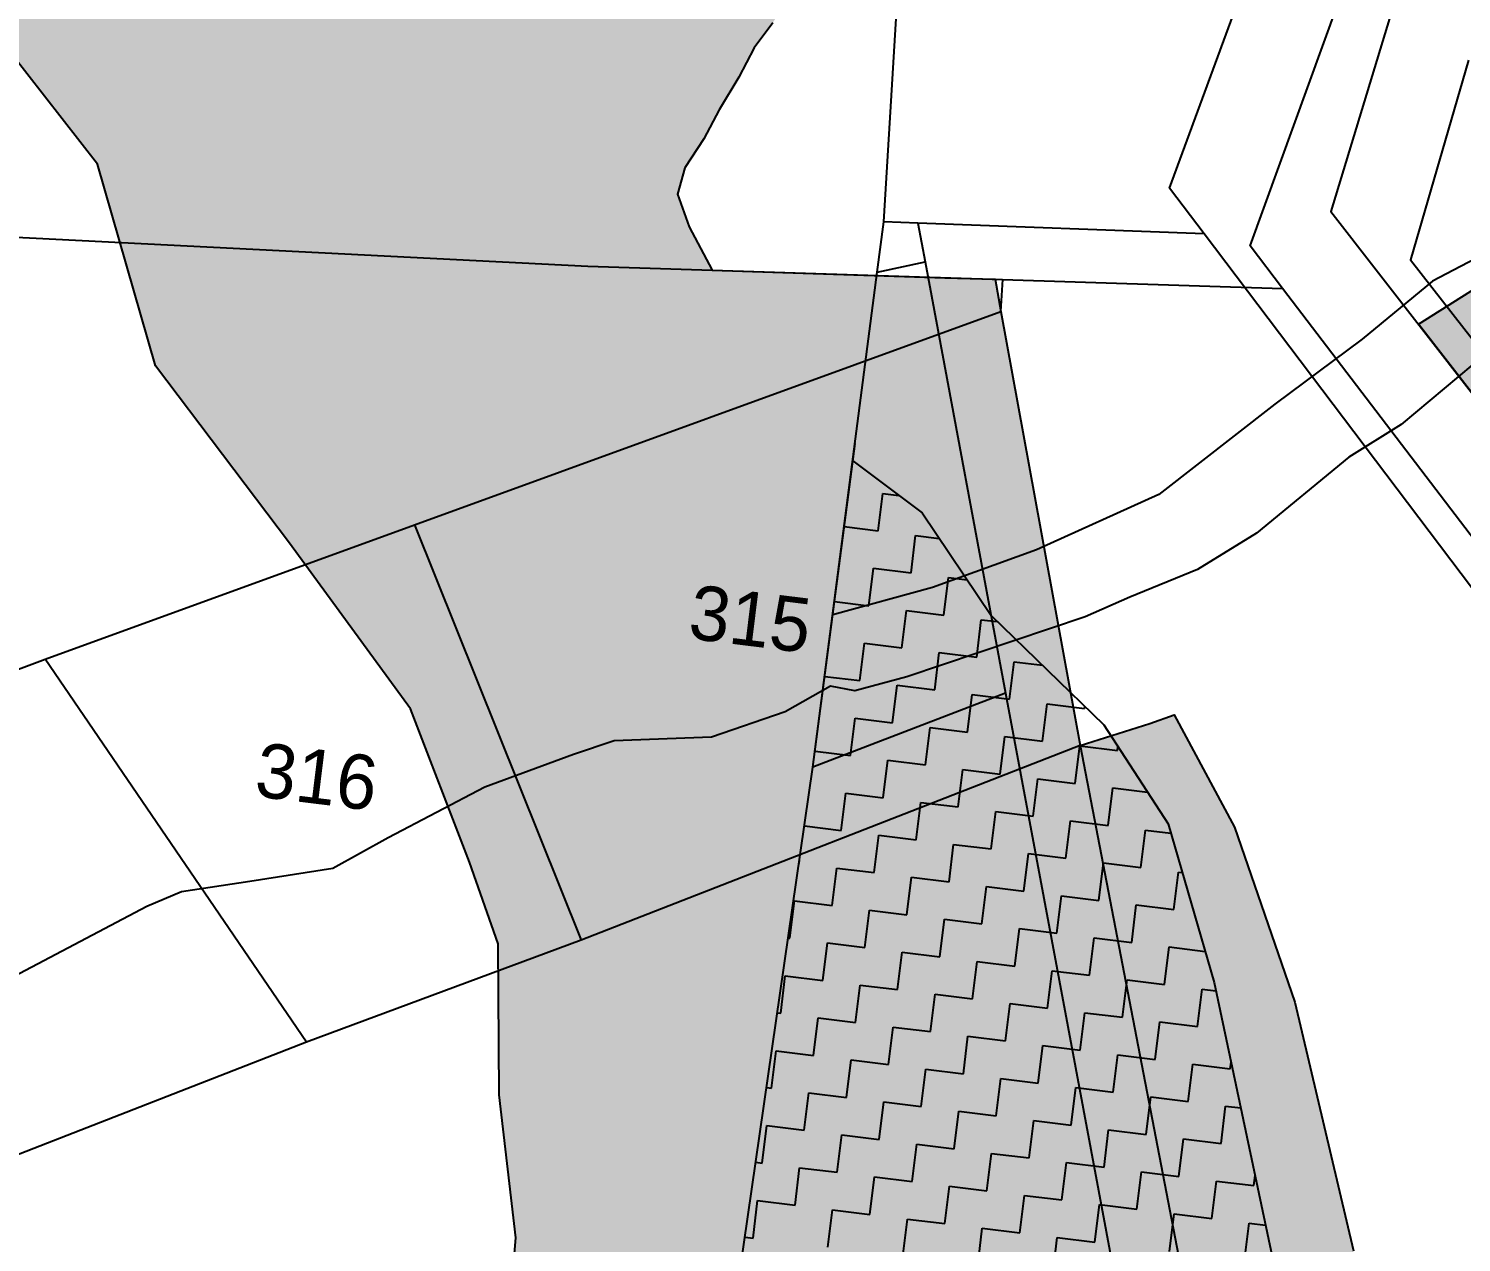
# Model space of a CAD drawing. Header units: metres. Extents: x 284220 to 286737, y 2014914 to 2019184.
# Drawn here: x 285444.1 to 285572.5, y 2017193.3 to 2017302.1 of the extents above; entities that cross this region are included whole.
import ezdxf
from ezdxf.enums import TextEntityAlignment as Align

# ---------------------------------------------------------------- set-up
doc = ezdxf.new("R2010")
doc.units = ezdxf.units.M
doc.header["$MEASUREMENT"] = 0
for name, color, linetype in [('LINE_WATER', 4, 'Continuous'), ('OFF', 1, 'Continuous'), ('POLY_HATCH', 12, 'Continuous'), ('POLY_PARCEL', 6, 'Continuous'), ('POLY_WATER', 4, 'Continuous'), ('TEXT_PARCEL', 7, 'Continuous')]:
    doc.layers.add(name, color=color, linetype=linetype)
doc.styles.add('TEXT_MAP', font='', dxfattribs={"height": 2.5})
doc.styles.get('TEXT_MAP').set_extended_font_data('Kruti Dev 050')
pattern_1 = [(356.61364, (284345.1716, 2016820.4153), (3.52002, 3.126719), [3.329182, -3.329182]), (86.61364, (284348.495, 2016820.2186), (-3.126719, 3.52002), [3.329182, -3.329182])]

# ---------------------------------------------------------------- blocks, each defined once
blk = doc.blocks.new('4423')
at = {"layer": 'POLY_HATCH'}
h = blk.add_hatch(dxfattribs=at)
h.set_pattern_fill('ZIGZAG', color=256, scale=26.633459, angle=-3.3864, style=0)
h.set_pattern_definition(pattern_1)
h.paths.add_polyline_path([(285539.94, 2017218.12), (285539.27, 2017220.93), (285534.83, 2017220.79), (285514.31, 2017220.14), (285512.03, 2017223.84), (285510.83, 2017226.64), (285511.31, 2017229.01), (285512.83, 2017231.65), (285514.01, 2017234.31), (285515.56, 2017237.29), (285516.74, 2017239.95), (285518.24, 2017242.25), (285519.38, 2017244.23), (285521.03, 2017254.72), (285521.25, 2017258.46), (285522.13, 2017267.63), (285523.28, 2017275.41), (285524.66, 2017281.47), (285525.65, 2017286.54), (285526.57, 2017290.58), (285527.47, 2017294.28), (285528.37, 2017297.98), (285528.59, 2017301.73), (285527.77, 2017311.59), (285524.87, 2017314.49), (285522.58, 2017325.34), (285520.51, 2017338.99), (285517.21, 2017352.5), (285512.65, 2017366.9), (285518, 2017367.81), (285484.11, 2017405.73), (285486.02, 2017419.9), (285484.12, 2017434.01), (285474.16, 2017427.43), (285468.06, 2017423.39), (285466.15, 2017424.83), (285465.89, 2017426.21), (285464.81, 2017431.05), (285465.04, 2017434.79), (285465.18, 2017437.18), (285466, 2017439.52), (285466.84, 2017442.2), (285468.4, 2017445.52), (285470.93, 2017447.76), (285472.31, 2017454.03), (285470.52, 2017458.57), (285468.96, 2017461.06), (285466.6, 2017467.34), (285465.46, 2017471.16), (285464.18, 2017478.41), (285463.06, 2017482.57), (285463.11, 2017489.06), (285463.31, 2017492.46), (285463.95, 2017497.54), (285464.01, 2017504.37), (285463.33, 2017510.21), (285463.03, 2017516.71), (285462.46, 2017524.26), (285462.16, 2017530.76), (285461.2, 2017537.65), (285459.88, 2017544.21), (285459.46, 2017548.68), (285458.02, 2017553.2), (285456.74, 2017554.64), (285454.76, 2017555.78), (285451.13, 2017558.04), (285443.02, 2017561.11), (285436.97, 2017568.64), (285431.25, 2017575.81), (285421.84, 2017584.22), (285412.07, 2017592.3), (285409.25, 2017596.57), (285407.13, 2017601.13), (285405.63, 2017604.64), (285404.89, 2017609.46), (285405.15, 2017613.88), (285406.11, 2017618.6), (285407.33, 2017621.95), (285408.98, 2017626.63), (285409.24, 2017631.05), (285409.54, 2017636.15), (285409.6, 2017642.98), (285410.01, 2017649.78), (285410.11, 2017657.29), (285408.77, 2017663.51), (285407.07, 2017669.42), (285404.77, 2017676.72), (285402.49, 2017684.37), (285400.97, 2017687.53), (285398.55, 2017692.79), (285396.72, 2017696.66), (285394.88, 2017700.18), (285393.36, 2017703.34), (285391.52, 2017706.87), (285390.02, 2017710.37), (285389.16, 2017713.15), (285388.62, 2017715.57), (285389.18, 2017719.3), (285389.94, 2017720.62), (285389.45, 2017724.62), (285374.26, 2017750.78), (285357.19, 2017779.79), (285341.26, 2017799.17), (285328.71, 2017818), (285325.01, 2017824.71), (285320.24, 2017836.6), (285317.18, 2017848.39), (285314.01, 2017863.94), (285304.74, 2017881.47), (285302.74, 2017888.07), (285303.68, 2017892.46), (285306.65, 2017896.38), (285319.44, 2017904.84), (285319.23, 2017912.7), (285314.65, 2017927.66), (285312.16, 2017931.9), (285299.73, 2017946.97), (285285.58, 2017956.01), (285277.95, 2017959.87), (285273.39, 2017963.55), (285273.79, 2017964.56), (285280.02, 2017965.89), (285289.75, 2017968.73), (285292.29, 2017971.31), (285293.44, 2017979.1), (285292.58, 2017987.68), (285285.6, 2018010.2), (285275.45, 2018029.23), (285266.59, 2018041.03), (285253.17, 2018051.04), (285241.2, 2018056.53), (285221.41, 2018065.67), (285211.35, 2018071.61), (285189.07, 2018084.01), (285177.29, 2018090.69), (285162.98, 2018097), (285160.77, 2018082.79), (285177.11, 2018074.14), (285169.03, 2018067.47), (285162.89, 2018060.38), (285160.14, 2018060.64), (285150.25, 2018060.88), (285145.44, 2018060.48), (285131.23, 2018056.89), (285120.74, 2018052.87), (285106.21, 2018031.32), (285074.97, 2017984.44), (285058.91, 2017959.69), (285065.86, 2017957.83), (285089.25, 2017955.62), (285106.63, 2017949.65), (285116.64, 2017944.52), (285129.19, 2017933.47), (285144.79, 2017918.12), (285154.84, 2017906.8), (285167.27, 2017893.7), (285187.75, 2017877.23), (285196.43, 2017871.26), (285200.7, 2017876.63), (285228.12, 2017853.69), (285238.82, 2017838.16), (285243.24, 2017829.24), (285250.37, 2017810.26), (285266.49, 2017782.92), (285281.43, 2017756.48), (285301.88, 2017739.6), (285309, 2017733.59), (285316.56, 2017737.9), (285328.68, 2017738.82), (285340.66, 2017734.28), (285362.89, 2017711.4), (285365.51, 2017703.02), (285364.73, 2017683.7), (285372.99, 2017674.99), (285370.28, 2017669.3), (285374.76, 2017643.09), (285381.39, 2017640.01), (285381.67, 2017630.18), (285379.94, 2017622.6), (285373.97, 2017608.44), (285375.37, 2017595.97), (285386.33, 2017579.1), (285410.88, 2017558.56), (285425.08, 2017545.76), (285429.36, 2017538.68), (285436.59, 2017523.74), (285439.14, 2017516.33), (285439.24, 2017510.78), (285438.23, 2017501.02), (285437.85, 2017494.64), (285437.85, 2017487.38), (285438.45, 2017475.82), (285445.48, 2017457.47), (285455.49, 2017438.95), (285441.88, 2017425.95), (285447.93, 2017404.04), (285450.84, 2017389.28), (285452.33, 2017378.68), (285456.94, 2017369.87), (285464.6, 2017362.16), (285465.99, 2017349.7), (285465.57, 2017342.47), (285466.19, 2017324.07), (285466.96, 2017308.23), (285465.83, 2017296.35), (285461.36, 2017278.68), (285454.65, 2017266.27), (285446.03, 2017257.82), (285443.09, 2017242.81), (285451.2, 2017235.5), (285459.61, 2017226.04), (285465.84, 2017208.6), (285478.63, 2017193.75), (285490.2, 2017179.83), (285496.25, 2017166.67), (285499.25, 2017159.66), (285500.18, 2017146.37), (285501.85, 2017137.08), (285568.68, 2017161.38), (285563.4, 2017174.03), (285557.47, 2017183.6), (285555.37, 2017182.7), (285549.37, 2017180.37)])
h = blk.add_hatch(dxfattribs=at)
h.set_pattern_fill('ZIGZAG', color=256, scale=26.633459, angle=-3.3864, style=0)
h.set_pattern_definition([(356.61364, (285447.549, 2016812.835), (3.52002, 3.126719), [3.329182, -3.329182]), (86.61364, (285450.8724, 2016812.6385), (-3.126719, 3.52002), [3.329182, -3.329182])])
h.paths.add_polyline_path([(285763.73, 2017024.12), (285767.78, 2017012.05), (285763.1, 2017004.83), (285768.41, 2016997.99), (285795.41, 2016981.03), (285806.9, 2016960.45), (285819.87, 2016941.23), (285833.52, 2016917.35), (285833.83, 2016876.11), (285828.69, 2016860.89), (285820.43, 2016839.29), (285820.48, 2016833.48), (285822.27, 2016824.46), (285826.18, 2016825.01), (285836.1, 2016830.03), (285853.29, 2016831.15), (285871.97, 2016832.37), (285887.51, 2016833), (285902.38, 2016828.63), (285922.96, 2016824.26), (285929.72, 2016817.05), (285937.22, 2016817.96), (286020.42, 2016828), (286009.56, 2016864.52), (285997.57, 2016891.19), (285991.5, 2016900.07), (285984.3, 2016904.42), (285954.64, 2016900.23), (285922.28, 2016897.61), (285925.69, 2016901.64), (285921.1, 2016902.69), (285921.6, 2016911.18), (285921.06, 2016915.09), (285920.38, 2016916.68), (285918.95, 2016918.7), (285909.17, 2016928.01), (285912.7, 2016937.67), (285917.71, 2016951.92), (285917.87, 2016952.86), (285915.57, 2016961.43), (285908.07, 2016972.34), (285902.71, 2016980.01), (285890.1, 2016976.5), (285877.42, 2016985), (285864.54, 2016996.61), (285862.11, 2017007.99), (285857.52, 2017022.21), (285848.55, 2017034.36), (285839.87, 2017044.95), (285828.72, 2017052.97), (285821.92, 2017056.09), (285810.34, 2017056.14), (285777.05, 2017126.87), (285773.09, 2017135.16), (285766.04, 2017133.78), (285757.34, 2017130.81), (285754.5, 2017135.24), (285749.35, 2017142.77), (285742.56, 2017152.47), (285726.64, 2017161.92), (285711.92, 2017176.18), (285718.85, 2017183.74), (285717.03, 2017199.31), (285715.08, 2017205.62), (285711.18, 2017217.43), (285679.74, 2017232.18), (285636.38, 2017252.53), (285628.03, 2017256.44), (285625.64, 2017296.82), (285622.45, 2017343.74), (285601.69, 2017374.21), (285565.06, 2017388.07), (285558.72, 2017382.65), (285548.82, 2017391.63), (285531.37, 2017409.86), (285530.83, 2017377.6), (285547.96, 2017370.74), (285577.31, 2017366.19), (285593.68, 2017350.6), (285603.81, 2017331.79), (285607.64, 2017311.42), (285610.12, 2017273.81), (285607.36, 2017246.24), (285596.91, 2017233.91), (285576.78, 2017219.34), (285595.46, 2017198.23), (285603.95, 2017201.65), (285610.6, 2017196.68), (285630.88, 2017177.03), (285660.35, 2017128.88), (285659.52, 2017099.09), (285667.63, 2017103.06), (285666.24, 2017079.59), (285659.32, 2017054.42), (285654.15, 2017031.53), (285678.88, 2017003.05), (285695.98, 2017016.49), (285701.54, 2017020.93), (285718.35, 2017023.42), (285738.54, 2017030.69), (285759.61, 2017018.89)])
h = blk.add_hatch(dxfattribs=at)
h.set_pattern_fill('ZIGZAG', color=256, scale=26.633459, angle=-3.3864, style=0)
h.set_pattern_definition(pattern_1)
h.paths.add_polyline_path([(285583.46, 2017107.7), (285580.12, 2017121.83), (285576.26, 2017137.42), (285569.68, 2017158.98), (285568.68, 2017161.38), (285501.85, 2017137.08), (285502.43, 2017133.86), (285502.25, 2017123.63), (285499.81, 2017111.39), (285495.1, 2017096.73), (285493.47, 2017083.59), (285491.59, 2017080.72), (285482.38, 2017076.56), (285474.24, 2017076.19), (285471.29, 2017076.79), (285467.38, 2017083.37), (285462.15, 2017096.05), (285457.28, 2017107.44), (285449.14, 2017121.58), (285437.86, 2017140.18), (285433.15, 2017154.55), (285430.03, 2017166.68), (285429.06, 2017180.24), (285429.36, 2017185.34), (285429.91, 2017194.7), (285430.21, 2017199.8), (285429.54, 2017210.09), (285429.12, 2017217.37), (285428.97, 2017222.08), (285427.62, 2017228.13), (285426.27, 2017234.19), (285425.79, 2017240.62), (285426.87, 2017244.4), (285428, 2017249.03), (285427.85, 2017253.73), (285427.25, 2017258.04), (285426.03, 2017266.22), (285425.81, 2017269.68), (285386.84, 2017260.08), (285387.07, 2017259.46), (285391.49, 2017250.54), (285395.16, 2017242.9), (285399.54, 2017240.17), (285405.53, 2017229.92), (285407.76, 2017218.65), (285412.85, 2017200.21), (285412.53, 2017187.86), (285412.75, 2017177.54), (285408.8, 2017166.64), (285404.64, 2017152.05), (285404.32, 2017139.7), (285405.38, 2017129.74), (285408.11, 2017120.09), (285413.28, 2017109.89), (285424.24, 2017099.76), (285438.4, 2017088.2), (285444.71, 2017083.29), (285451.07, 2017070.7), (285451.38, 2017069.03), (285453.22, 2017058.21), (285461.46, 2017051.12), (285463.22, 2017039.06), (285464.64, 2017028.26), (285466.55, 2017004.64), (285469.57, 2016985.91), (285472.83, 2016978.3), (285487.04, 2016967.56), (285494.49, 2016953.93), (285502.07, 2016935.08), (285506.03, 2016918.35), (285509.39, 2016898.36), (285509.75, 2016883.5), (285509.67, 2016875.26), (285508.34, 2016866.68), (285504.56, 2016851.64), (285500.45, 2016837.87), (285498.39, 2016823.97), (285500.97, 2016811.86), (285504.27, 2016804.72), (285531.8, 2016803.45), (285544.81, 2016802.81), (285535.78, 2016811.02), (285532.39, 2016816.59), (285529.8, 2016821.7), (285528.61, 2016829.62), (285530.92, 2016840.65), (285533.93, 2016863.61), (285535.2, 2016878), (285535.2, 2016892.05), (285531.5, 2016906.32), (285523.86, 2016925.27), (285517.47, 2016949.12), (285508.05, 2016974.58), (285499.74, 2016985.79), (285487.55, 2017003.46), (285481.86, 2017019.09), (285478.37, 2017037.06), (285476.56, 2017048.33), (285475.74, 2017055.4), (285476.75, 2017058.65), (285480.17, 2017060.51), (285486.46, 2017061.35), (285491.5, 2017062.7), (285500.96, 2017061.73), (285507.28, 2017056.81), (285510.43, 2017047.12), (285515.08, 2017034.86), (285527.12, 2017000.67), (285536.56, 2016978.62), (285540.17, 2016962.7), (285540.87, 2016946.54), (285541.06, 2016914.63), (285543.86, 2016905.59), (285554.79, 2016887.59), (285564.74, 2016860.13), (285573.53, 2016832.08), (285573.21, 2016814.59), (285572.02, 2016801.49), (285589.39, 2016800.65), (285588.33, 2016810.83), (285588.89, 2016820.3), (285586.36, 2016840.88), (285579.48, 2016863.83), (285573.25, 2016884.45), (285564.8, 2016902.31), (285564.75, 2016915.54), (285564.32, 2016929.2), (285560.94, 2016950.32), (285558.57, 2016980.21), (285552.91, 2016996.25), (285543.8, 2017017.04), (285531.81, 2017045.02), (285529.99, 2017056.29), (285532.81, 2017061.91), (285536.34, 2017065.43), (285539.76, 2017067.29), (285546.43, 2017068.14), (285554.21, 2017066.85), (285557.8, 2017064.57), (285560.55, 2017060.92), (285562.4, 2017051.49), (285563.44, 2017041.09), (285564.01, 2017028.15), (285563.14, 2017008.05), (285568.8, 2016992.01), (285576.58, 2016973.88), (285588.26, 2016957.39), (285593.85, 2016947.14), (285595.38, 2016936.87), (285595.56, 2016919.09), (285598.82, 2016900.81), (285586.2, 2016893.88), (285588.81, 2016881.88), (285604.11, 2016853.05), (285617.69, 2016824.79), (285620.88, 2016808.9), (285618.59, 2016798.36), (285644.77, 2016795.55), (285644.84, 2016804.71), (285644.84, 2016816.31), (285644.22, 2016823.18), (285639.24, 2016837.13), (285633.42, 2016854.2), (285626.53, 2016864.85), (285621.29, 2016874.38), (285616.91, 2016881.13), (285614.91, 2016887.73), (285613.47, 2016892.25), (285613.81, 2016898.04), (285615.01, 2016901.04), (285618.1, 2016907), (285620.21, 2016914.63), (285619.33, 2016928.68), (285618.85, 2016937.92), (285617.38, 2016947.57), (285615.29, 2016952.82), (285612.07, 2016961.88), (285609.95, 2016966.45), (285603.67, 2016975.69), (285600.05, 2016983.76), (285599.43, 2016990.63), (285597.73, 2016996.53), (285591.44, 2017005.78), (285589.26, 2017009.32), (285588.16, 2017013.83), (285587.68, 2017017.27), (285587.6, 2017021.71), (285587.85, 2017036.78), (285579.45, 2017067.56), (285577.15, 2017075.98), (285582.15, 2017079.78), (285582.33, 2017082.84), (285582.51, 2017085.91), (285582.65, 2017088.29), (285582.85, 2017091.69), (285583.37, 2017094.73), (285583.76, 2017101.19)])
at = {"layer": 'LINE_WATER'}
for points in [[(285611.58, 2017250.68), (285610.57, 2017247.71), (285606.49, 2017242.89), (285598.92, 2017236.29), (285592.72, 2017230.87), (285586.81, 2017228.7), (285577.77, 2017223.22), (285571.91, 2017217.71), (285564.57, 2017211.5), (285554.88, 2017202.9), (285544.42, 2017197.35), (285535.48, 2017193.44), (285526.85, 2017190.47)], [(285581.79, 2017216.1), (285575.83, 2017210.43), (285571.4, 2017207.26), (285563.7, 2017200.05), (285558.7, 2017196.51), (285552.91, 2017193.7), (285549.09, 2017191.73), (285533.7, 2017185.45), (285529.22, 2017183.93), (285527.04, 2017184.2), (285523.19, 2017181.69), (285516.87, 2017179.05), (285508.32, 2017178.18), (285504.81, 2017176.75), (285497.2, 2017173.36), (285488.95, 2017168.37), (285484.25, 2017165.36), (285477.03, 2017163.73), (285471.06, 2017162.44), (285468.09, 2017160.97), (285456.76, 2017154.04)]]:
    blk.add_lwpolyline(points, dxfattribs=at)
at = {"layer": 'OFF'}
for points in [[(285529.15, 2017225.37), (285528.83, 2017332.7)], [(285528.85, 2017220.9), (285529.15, 2017225.37)], [(285525.96, 2017176.95), (285528.85, 2017220.9)], [(285539.94, 2017218.12), (285539.94, 2017220.95)], [(285521.15, 2017116.93), (285525.96, 2017176.95)]]:
    blk.add_lwpolyline(points, dxfattribs=at)
at = {"layer": 'POLY_HATCH', "linetype": 'Continuous'}
for p, q in [((285530.38, 2017198.13), (285530.57, 2017201.45)), ((285530.57, 2017201.45), (285531.99, 2017201.37)), ((285527.37, 2017198.31), (285530.38, 2017198.13)), ((285533.5, 2017194.61), (285533.7, 2017197.93)), ((285533.7, 2017197.93), (285535.79, 2017197.81)), ((285529.98, 2017191.48), (285530.18, 2017194.81)), ((285530.18, 2017194.81), (285533.5, 2017194.61)), ((285536.63, 2017191.09), (285536.83, 2017194.41)), ((285536.83, 2017194.41), (285538.48, 2017194.32)), ((285526.93, 2017191.66), (285529.98, 2017191.48)), ((285533.11, 2017187.96), (285533.31, 2017191.29)), ((285533.31, 2017191.29), (285536.63, 2017191.09)), ((285539.76, 2017187.57), (285539.95, 2017190.89)), ((285539.95, 2017190.89), (285541.37, 2017190.81)), ((285529.59, 2017184.84), (285529.79, 2017188.16)), ((285529.79, 2017188.16), (285533.11, 2017187.96)), ((285536.24, 2017184.44), (285536.43, 2017187.77)), ((285536.43, 2017187.77), (285539.76, 2017187.57)), ((285542.88, 2017184.05), (285543.08, 2017187.37)), ((285543.08, 2017187.37), (285545.58, 2017187.23)), ((285526.49, 2017185.02), (285529.59, 2017184.84)), ((285532.72, 2017181.32), (285532.91, 2017184.64)), ((285532.91, 2017184.64), (285536.24, 2017184.44)), ((285539.36, 2017180.92), (285539.56, 2017184.25)), ((285539.56, 2017184.25), (285542.88, 2017184.05)), ((285546.01, 2017180.53), (285546.21, 2017183.85)), ((285546.21, 2017183.85), (285549.53, 2017183.66)), ((285549.53, 2017183.66), (285549.54, 2017183.84)), ((285529.2, 2017178.19), (285529.39, 2017181.51)), ((285529.39, 2017181.51), (285532.72, 2017181.32)), ((285535.84, 2017177.8), (285536.04, 2017181.12)), ((285536.04, 2017181.12), (285539.36, 2017180.92)), ((285542.49, 2017177.4), (285542.69, 2017180.73)), ((285542.69, 2017180.73), (285546.01, 2017180.53)), ((285549.14, 2017177.01), (285549.33, 2017180.33)), ((285549.33, 2017180.33), (285552.66, 2017180.14)), ((285552.66, 2017180.14), (285552.68, 2017180.5)), ((285526.06, 2017178.38), (285529.2, 2017178.19)), ((285532.32, 2017174.67), (285532.52, 2017177.99)), ((285532.52, 2017177.99), (285535.84, 2017177.8)), ((285538.97, 2017174.28), (285539.17, 2017177.6)), ((285539.17, 2017177.6), (285542.49, 2017177.4)), ((285545.62, 2017173.88), (285545.81, 2017177.21)), ((285545.81, 2017177.21), (285549.14, 2017177.01)), ((285552.26, 2017173.49), (285552.46, 2017176.81)), ((285552.46, 2017176.81), (285555.56, 2017176.63)), ((285528.8, 2017171.54), (285529, 2017174.87)), ((285529, 2017174.87), (285532.32, 2017174.67)), ((285535.45, 2017171.15), (285535.65, 2017174.47)), ((285535.65, 2017174.47), (285538.97, 2017174.28)), ((285542.1, 2017170.76), (285542.29, 2017174.08)), ((285542.29, 2017174.08), (285545.62, 2017173.88)), ((285548.74, 2017170.36), (285548.94, 2017173.69)), ((285548.94, 2017173.69), (285552.26, 2017173.49)), ((285555.39, 2017169.97), (285555.59, 2017173.29)), ((285555.59, 2017173.29), (285557.83, 2017173.16)), ((285525.54, 2017171.74), (285528.8, 2017171.54)), ((285531.93, 2017168.02), (285532.13, 2017171.35)), ((285532.13, 2017171.35), (285535.45, 2017171.15)), ((285538.58, 2017167.63), (285538.77, 2017170.95)), ((285538.77, 2017170.95), (285542.1, 2017170.76)), ((285545.22, 2017167.24), (285545.42, 2017170.56)), ((285545.42, 2017170.56), (285548.74, 2017170.36)), ((285551.87, 2017166.84), (285552.07, 2017170.17)), ((285552.07, 2017170.17), (285555.39, 2017169.97)), ((285525.28, 2017168.42), (285525.3, 2017168.73)), ((285558.52, 2017166.45), (285558.71, 2017169.77)), ((285558.71, 2017169.77), (285559.06, 2017169.75)), ((285525.28, 2017168.42), (285525.28, 2017168.42)), ((285528.41, 2017164.9), (285528.61, 2017168.22)), ((285528.61, 2017168.22), (285531.93, 2017168.02)), ((285535.06, 2017164.5), (285535.25, 2017167.83)), ((285535.25, 2017167.83), (285538.58, 2017167.63)), ((285541.7, 2017164.11), (285541.9, 2017167.43)), ((285541.9, 2017167.43), (285545.22, 2017167.24)), ((285548.35, 2017163.72), (285548.55, 2017167.04)), ((285548.55, 2017167.04), (285551.87, 2017166.84)), ((285555, 2017163.32), (285555.19, 2017166.65)), ((285555.19, 2017166.65), (285558.52, 2017166.45)), ((285524.89, 2017161.77), (285525.09, 2017165.09)), ((285525.09, 2017165.09), (285528.41, 2017164.9)), ((285531.54, 2017161.38), (285531.73, 2017164.7)), ((285531.73, 2017164.7), (285535.06, 2017164.5)), ((285538.18, 2017160.98), (285538.38, 2017164.31)), ((285538.38, 2017164.31), (285541.7, 2017164.11)), ((285544.83, 2017160.59), (285545.03, 2017163.91)), ((285545.03, 2017163.91), (285548.35, 2017163.72)), ((285551.48, 2017160.2), (285551.67, 2017163.52)), ((285551.67, 2017163.52), (285555, 2017163.32)), ((285558.12, 2017159.8), (285558.32, 2017163.13)), ((285558.32, 2017163.13), (285561.52, 2017162.94)), ((285524.75, 2017161.78), (285524.89, 2017161.77)), ((285528.02, 2017158.25), (285528.21, 2017161.57)), ((285528.21, 2017161.57), (285531.54, 2017161.38)), ((285534.66, 2017157.86), (285534.86, 2017161.18)), ((285534.86, 2017161.18), (285538.18, 2017160.98)), ((285541.31, 2017157.46), (285541.51, 2017160.79)), ((285541.51, 2017160.79), (285544.83, 2017160.59)), ((285547.96, 2017157.07), (285548.15, 2017160.39)), ((285548.15, 2017160.39), (285551.48, 2017160.2)), ((285554.6, 2017156.68), (285554.8, 2017160)), ((285554.8, 2017160), (285558.12, 2017159.8)), ((285561.25, 2017156.28), (285561.45, 2017159.61)), ((285561.45, 2017159.61), (285562.69, 2017159.53)), ((285524.5, 2017155.12), (285524.69, 2017158.45)), ((285524.69, 2017158.45), (285528.02, 2017158.25)), ((285531.14, 2017154.73), (285531.34, 2017158.05)), ((285531.34, 2017158.05), (285534.66, 2017157.86)), ((285537.79, 2017154.34), (285537.99, 2017157.66)), ((285537.99, 2017157.66), (285541.31, 2017157.46)), ((285544.44, 2017153.94), (285544.63, 2017157.27)), ((285544.63, 2017157.27), (285547.96, 2017157.07)), ((285551.08, 2017153.55), (285551.28, 2017156.87)), ((285551.28, 2017156.87), (285554.6, 2017156.68)), ((285557.73, 2017153.16), (285557.93, 2017156.48)), ((285557.93, 2017156.48), (285561.25, 2017156.28)), ((285524.21, 2017155.14), (285524.5, 2017155.12)), ((285527.62, 2017151.6), (285527.82, 2017154.93)), ((285527.82, 2017154.93), (285531.14, 2017154.73)), ((285534.27, 2017151.21), (285534.47, 2017154.53)), ((285534.47, 2017154.53), (285537.79, 2017154.34)), ((285540.92, 2017150.82), (285541.11, 2017154.14)), ((285541.11, 2017154.14), (285544.44, 2017153.94)), ((285547.56, 2017150.42), (285547.76, 2017153.75)), ((285547.76, 2017153.75), (285551.08, 2017153.55)), ((285554.21, 2017150.03), (285554.41, 2017153.35)), ((285554.41, 2017153.35), (285557.73, 2017153.16)), ((285560.86, 2017149.64), (285561.06, 2017152.96)), ((285561.06, 2017152.96), (285564.38, 2017152.76)), ((285564.38, 2017152.76), (285564.41, 2017153.35)), ((285524.1, 2017148.48), (285524.3, 2017151.8)), ((285524.3, 2017151.8), (285527.62, 2017151.6)), ((285530.75, 2017148.08), (285530.95, 2017151.41)), ((285530.95, 2017151.41), (285534.27, 2017151.21)), ((285537.4, 2017147.69), (285537.59, 2017151.01)), ((285537.59, 2017151.01), (285540.92, 2017150.82)), ((285544.04, 2017147.3), (285544.24, 2017150.62)), ((285544.24, 2017150.62), (285547.56, 2017150.42)), ((285550.69, 2017146.9), (285550.89, 2017150.23)), ((285550.89, 2017150.23), (285554.21, 2017150.03)), ((285557.34, 2017146.51), (285557.54, 2017149.83)), ((285557.54, 2017149.83), (285560.86, 2017149.64)), ((285563.99, 2017146.12), (285564.18, 2017149.44)), ((285564.18, 2017149.44), (285565.53, 2017149.36)), ((285523.68, 2017148.5), (285524.1, 2017148.48)), ((285527.23, 2017144.96), (285527.43, 2017148.28)), ((285527.43, 2017148.28), (285530.75, 2017148.08)), ((285533.88, 2017144.56), (285534.07, 2017147.89)), ((285534.07, 2017147.89), (285537.4, 2017147.69)), ((285540.52, 2017144.17), (285540.72, 2017147.49)), ((285540.72, 2017147.49), (285544.04, 2017147.3)), ((285547.17, 2017143.78), (285547.37, 2017147.1)), ((285547.37, 2017147.1), (285550.69, 2017146.9)), ((285553.82, 2017143.38), (285554.01, 2017146.71)), ((285554.01, 2017146.71), (285557.34, 2017146.51)), ((285560.47, 2017142.99), (285560.66, 2017146.31)), ((285560.66, 2017146.31), (285563.99, 2017146.12)), ((285523.71, 2017141.83), (285523.91, 2017145.15)), ((285523.91, 2017145.15), (285527.23, 2017144.96)), ((285530.36, 2017141.44), (285530.55, 2017144.76)), ((285530.55, 2017144.76), (285533.88, 2017144.56)), ((285537, 2017141.04), (285537.2, 2017144.37)), ((285537.2, 2017144.37), (285540.52, 2017144.17)), ((285543.65, 2017140.65), (285543.85, 2017143.97)), ((285543.85, 2017143.97), (285547.17, 2017143.78)), ((285550.3, 2017140.26), (285550.49, 2017143.58)), ((285550.49, 2017143.58), (285553.82, 2017143.38)), ((285567.11, 2017142.6), (285567.16, 2017143.49)), ((285556.95, 2017139.86), (285557.14, 2017143.19)), ((285557.14, 2017143.19), (285560.47, 2017142.99)), ((285563.59, 2017139.47), (285563.79, 2017142.79)), ((285563.79, 2017142.79), (285567.11, 2017142.6)), ((285523.15, 2017141.86), (285523.71, 2017141.83)), ((285526.84, 2017138.31), (285527.03, 2017141.63)), ((285527.03, 2017141.63), (285530.36, 2017141.44)), ((285533.48, 2017137.92), (285533.68, 2017141.24)), ((285533.68, 2017141.24), (285537, 2017141.04)), ((285540.13, 2017137.52), (285540.33, 2017140.85)), ((285540.33, 2017140.85), (285543.65, 2017140.65)), ((285546.78, 2017137.13), (285546.97, 2017140.45)), ((285546.97, 2017140.45), (285550.3, 2017140.26)), ((285553.43, 2017136.74), (285553.62, 2017140.06)), ((285553.62, 2017140.06), (285556.95, 2017139.86)), ((285560.07, 2017136.34), (285560.27, 2017139.67)), ((285560.27, 2017139.67), (285563.59, 2017139.47)), ((285523.32, 2017135.18), (285523.51, 2017138.51)), ((285523.51, 2017138.51), (285526.84, 2017138.31)), ((285566.72, 2017135.95), (285566.92, 2017139.27)), ((285566.92, 2017139.27), (285568.37, 2017139.19)), ((285529.96, 2017134.79), (285530.16, 2017138.11)), ((285530.16, 2017138.11), (285533.48, 2017137.92)), ((285536.61, 2017134.4), (285536.81, 2017137.72)), ((285536.81, 2017137.72), (285540.13, 2017137.52)), ((285543.26, 2017134), (285543.45, 2017137.33)), ((285543.45, 2017137.33), (285546.78, 2017137.13)), ((285549.91, 2017133.61), (285550.1, 2017136.93)), ((285550.1, 2017136.93), (285553.43, 2017136.74)), ((285522.62, 2017135.22), (285523.32, 2017135.18))]:
    blk.add_line(p, q, dxfattribs=at)
at = {"layer": 'POLY_HATCH'}
for points in [[(285518.24, 2017242.25), (285516.74, 2017239.95), (285515.56, 2017237.29), (285514.01, 2017234.31), (285512.83, 2017231.65), (285511.31, 2017229.01), (285510.83, 2017226.64), (285512.03, 2017223.84), (285514.31, 2017220.14), (285534.83, 2017220.79), (285539.27, 2017220.93), (285539.94, 2017218.12), (285549.37, 2017180.37), (285555.37, 2017182.7), (285557.47, 2017183.6), (285563.4, 2017174.03), (285569.68, 2017158.98), (285576.26, 2017137.42)], [(285457.28, 2017107.44), (285462.15, 2017096.05), (285467.38, 2017083.37), (285471.29, 2017076.79), (285474.24, 2017076.19), (285482.38, 2017076.56), (285491.59, 2017080.72), (285493.47, 2017083.59), (285495.1, 2017096.73), (285499.81, 2017111.39), (285502.25, 2017123.63), (285502.43, 2017133.86), (285500.18, 2017146.37), (285499.25, 2017159.66), (285496.25, 2017166.67), (285490.2, 2017179.83), (285478.63, 2017193.75), (285465.84, 2017208.6), (285459.61, 2017226.04), (285451.2, 2017235.5)], [(285654.15, 2017031.53), (285659.32, 2017054.42), (285666.24, 2017079.59), (285667.27, 2017096.96), (285665.89, 2017102.21), (285656.8, 2017097.77), (285659.89, 2017112.4), (285660.23, 2017124.77), (285654.1, 2017139.09), (285630.88, 2017177.03), (285610.6, 2017196.68), (285603.95, 2017201.65), (285595.46, 2017198.23), (285576.78, 2017219.34), (285596.91, 2017233.91), (285606.91, 2017245.71), (285607.77, 2017250.39)], [(285513.11, 2017016.49), (285515.84, 2017052.58), (285521.15, 2017116.93), (285525.96, 2017176.95), (285527.85, 2017205.69)], [(285527.75, 2017204.16), (285534.15, 2017199.95), (285540.79, 2017191.31), (285551.32, 2017182.32), (285557.54, 2017173.97), (285562.48, 2017160.26), (285571.19, 2017129.08), (285576.76, 2017104.47), (285576.4, 2017087.57)]]:
    blk.add_lwpolyline(points, dxfattribs=at)
at = {"layer": 'POLY_PARCEL'}
for points in [[(285557.4, 2017226.09), (285532.14, 2017225.45)], [(285532.14, 2017225.45), (285529.15, 2017225.37)], [(285532.14, 2017225.45), (285533, 2017222.06)], [(285528.85, 2017220.9), (285533, 2017222.06)], [(285533, 2017222.06), (285542.5, 2017184.55)], [(285340.9, 2017217.72), (285503.33, 2017219.79), (285564.6, 2017221.74)], [(285489.52, 2017196.05), (285539.94, 2017218.12)], [(285539.94, 2017218.12), (285549.37, 2017180.37)], [(285457.77, 2017182.16), (285489.52, 2017196.05)], [(285489.52, 2017196.05), (285506.53, 2017160.44)], [(285542.5, 2017184.55), (285525.96, 2017176.95)], [(285542.5, 2017184.55), (285556.17, 2017130.6)], [(285330.57, 2017123.25), (285369.59, 2017142.5), (285457.77, 2017182.16)], [(285482.93, 2017149.92), (285457.77, 2017182.16)], [(285549.37, 2017180.37), (285506.53, 2017160.44)], [(285549.37, 2017180.37), (285563.14, 2017127.28)], [(285506.53, 2017160.44), (285482.93, 2017149.92)], [(285482.93, 2017149.92), (285359.47, 2017092.51), (285300.68, 2017065.42)]]:
    blk.add_lwpolyline(points, dxfattribs=at)
at = {"layer": 'POLY_WATER'}
for points in [[(285557.4, 2017226.09), (285554.09, 2017229.93), (285568.28, 2017277.62), (285544.89, 2017334.92), (285543.8, 2017336.12)], [(285564.6, 2017221.74), (285561.51, 2017225.3), (285575.28, 2017272.41), (285551.45, 2017331.27)], [(285572.9, 2017247.8), (285568.42, 2017228.79), (285595.46, 2017198.23)], [(285579.69, 2017242.88), (285575.72, 2017224.97), (285603.49, 2017193.72), (285619.75, 2017174.65), (285619.58, 2017165.43)], [(285640.36, 2017028.04), (285589.6, 2017086.67), (285595.23, 2017182.16), (285557.4, 2017226.09)], [(285648.63, 2017024.33), (285598.1, 2017082.02), (285602.77, 2017177.83), (285564.6, 2017221.74)]]:
    blk.add_lwpolyline(points, dxfattribs=at)
at = {"layer": 'TEXT_PARCEL', "style": 'TEXT_MAP'}
for s, p in [('315', (285519.62, 2017189.68)), ('316', (285482.33, 2017173.36))]:
    blk.add_text(s, height=4.794, rotation=356.6136, dxfattribs=at).set_placement(p, align=Align.MIDDLE)

msp = doc.modelspace()

# ---------------------------------------------------------------- block references
at = {"xscale": 1.016494123576622, "yscale": 1.016494123576622, "zscale": 1.016494123576622, "rotation": 356.3572002608383}
msp.add_blockref('4423', (-134411.99, -10629.35), dxfattribs=at)

doc.saveas('drawing.dxf')
